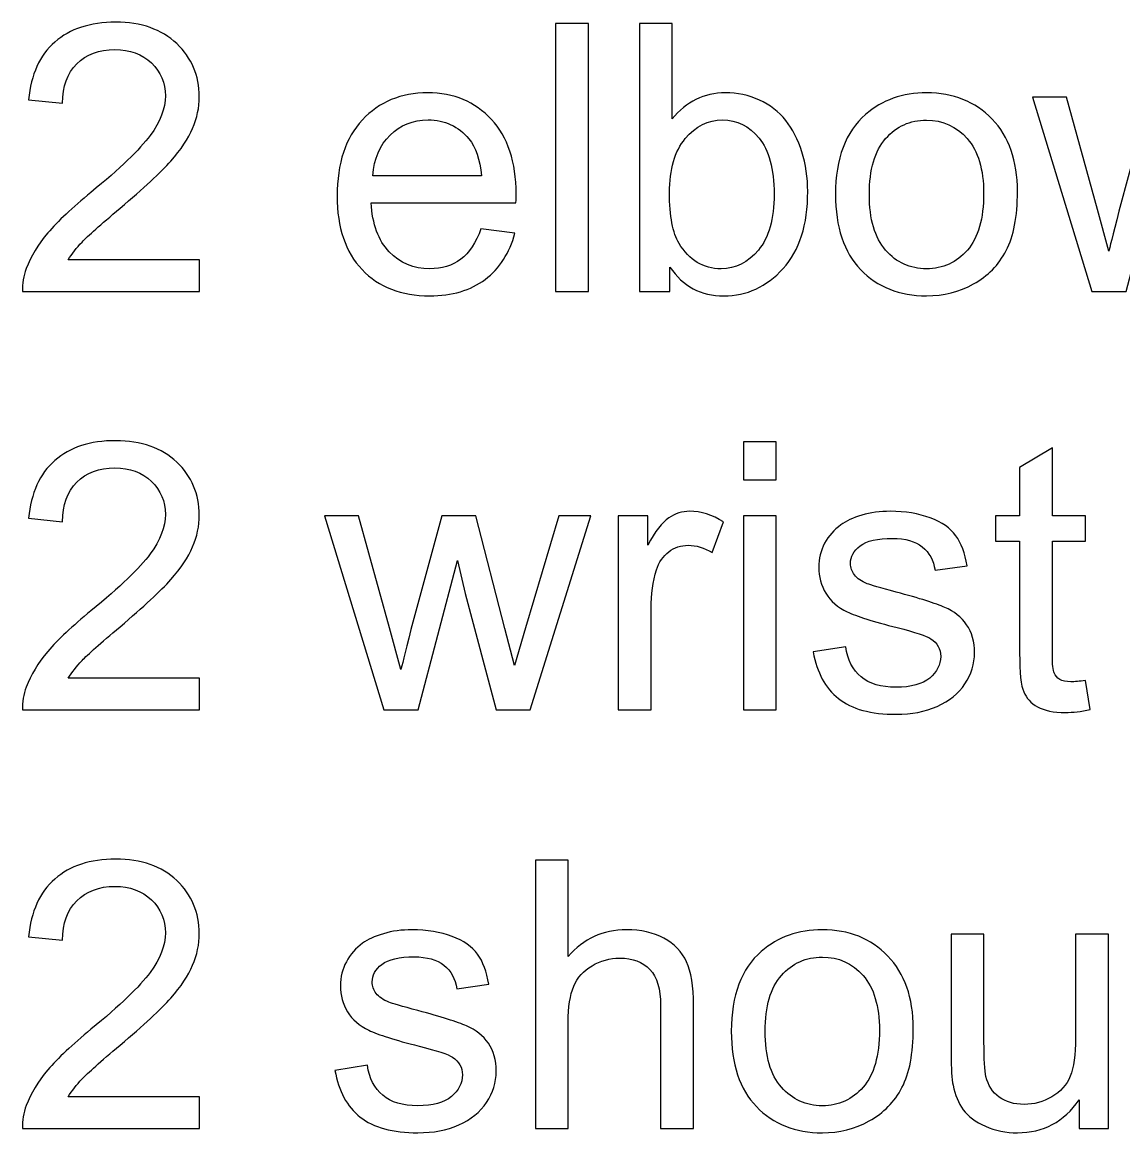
# Model space of a CAD drawing. Header units: millimetres. Extents: x -819 to 558, y -342 to 336.
# Drawn here: x -818.44 to -781.08, y 92.72 to 130.37 of the extents above; entities that cross this region are included whole.
import ezdxf

# ---------------------------------------------------------------- set-up
doc = ezdxf.new("R2010")
doc.units = ezdxf.units.MM
doc.header["$MEASUREMENT"] = 0
doc.layers.add('#Layer 1', color=7, linetype='Continuous')

msp = doc.modelspace()

# ---------------------------------------------------------------- linework, layer by layer
at = {"layer": '#Layer 1', "color": 250}
for points, knots in [([(-812.4269, 122.3152), (-812.4269, 122.3152), (-812.4269, 121.242), (-812.4269, 121.242), (-812.4269, 121.242), (-812.4269, 121.242), (-818.4362, 121.242), (-818.4362, 121.242), (-818.4362, 121.242), (-818.4446, 121.5108), (-818.4023, 121.7691), (-818.307, 122.0167), (-818.307, 122.0167), (-818.1546, 122.4273), (-817.9091, 122.8295), (-817.5726, 123.2274), (-817.5726, 123.2274), (-817.2339, 123.6233), (-816.7471, 124.0826), (-816.1121, 124.6033), (-816.1121, 124.6033), (-815.1236, 125.414), (-814.4547, 126.0553), (-814.1076, 126.5294), (-814.1076, 126.5294), (-813.7604, 127.0015), (-813.5869, 127.4502), (-813.5869, 127.8714), (-813.5869, 127.8714), (-813.5869, 128.3138), (-813.7456, 128.6863), (-814.061, 128.9911), (-814.061, 128.9911), (-814.3785, 129.2938), (-814.7913, 129.4462), (-815.2993, 129.4462), (-815.2993, 129.4462), (-815.8369, 129.4462), (-816.2666, 129.2853), (-816.5883, 128.9615), (-816.5883, 128.9615), (-816.9122, 128.6398), (-817.0751, 128.1931), (-817.0794, 127.6238), (-817.0794, 127.6238), (-817.0794, 127.6238), (-818.2266, 127.7402), (-818.2266, 127.7402), (-818.2266, 127.7402), (-818.1483, 128.5974), (-817.852, 129.2494), (-817.3397, 129.6981), (-817.3397, 129.6981), (-816.8275, 130.1468), (-816.1375, 130.3712), (-815.2739, 130.3712), (-815.2739, 130.3712), (-814.4018, 130.3712), (-813.7118, 130.1278), (-813.2038, 129.6452), (-813.2038, 129.6452), (-812.6936, 129.1605), (-812.4396, 128.5614), (-812.4396, 127.846), (-812.4396, 127.846), (-812.4396, 127.4819), (-812.5137, 127.1242), (-812.664, 126.7729), (-812.664, 126.7729), (-812.8122, 126.4215), (-813.0598, 126.0511), (-813.4048, 125.6637), (-813.4048, 125.6637), (-813.7499, 125.2743), (-814.3235, 124.7409), (-815.1257, 124.0635), (-815.1257, 124.0635), (-815.7946, 123.5005), (-816.2242, 123.1195), (-816.4147, 122.9184), (-816.4147, 122.9184), (-816.6052, 122.7194), (-816.7619, 122.5184), (-816.8868, 122.3152), (-816.8868, 122.3152), (-816.8868, 122.3152), (-812.4269, 122.3152), (-812.4269, 122.3152)], [0, 0, 0, 0, 0.0454545, 0.0454545, 0.0454545, 0.0454545, 0.0909091, 0.0909091, 0.0909091, 0.0909091, 0.1363636, 0.1363636, 0.1363636, 0.1363636, 0.1818182, 0.1818182, 0.1818182, 0.1818182, 0.2272727, 0.2272727, 0.2272727, 0.2272727, 0.2727273, 0.2727273, 0.2727273, 0.2727273, 0.3181818, 0.3181818, 0.3181818, 0.3181818, 0.3636364, 0.3636364, 0.3636364, 0.3636364, 0.4090909, 0.4090909, 0.4090909, 0.4090909, 0.4545455, 0.4545455, 0.4545455, 0.4545455, 0.5, 0.5, 0.5, 0.5, 0.5454545, 0.5454545, 0.5454545, 0.5454545, 0.5909091, 0.5909091, 0.5909091, 0.5909091, 0.6363636, 0.6363636, 0.6363636, 0.6363636, 0.6818182, 0.6818182, 0.6818182, 0.6818182, 0.7272727, 0.7272727, 0.7272727, 0.7272727, 0.7727273, 0.7727273, 0.7727273, 0.7727273, 0.8181818, 0.8181818, 0.8181818, 0.8181818, 0.8636364, 0.8636364, 0.8636364, 0.8636364, 0.9090909, 0.9090909, 0.9090909, 0.9090909, 0.9545455, 0.9545455, 0.9545455, 0.9545455, 1, 1, 1, 1]), ([(-800.3535, 121.242), (-800.3535, 121.242), (-800.3535, 130.3331), (-800.3535, 130.3331), (-800.3535, 130.3331), (-800.3535, 130.3331), (-799.238, 130.3331), (-799.238, 130.3331), (-799.238, 130.3331), (-799.238, 130.3331), (-799.238, 121.242), (-799.238, 121.242), (-799.238, 121.242), (-799.238, 121.242), (-800.3535, 121.242), (-800.3535, 121.242)], [0, 0, 0, 0, 0.25, 0.25, 0.25, 0.25, 0.5, 0.5, 0.5, 0.5, 0.75, 0.75, 0.75, 0.75, 1, 1, 1, 1]), ([(-796.4779, 121.242), (-796.4779, 121.242), (-797.5129, 121.242), (-797.5129, 121.242), (-797.5129, 121.242), (-797.5129, 121.242), (-797.5129, 130.3331), (-797.5129, 130.3331), (-797.5129, 130.3331), (-797.5129, 130.3331), (-796.3975, 130.3331), (-796.3975, 130.3331), (-796.3975, 130.3331), (-796.3975, 130.3331), (-796.3975, 127.0904), (-796.3975, 127.0904), (-796.3975, 127.0904), (-795.9254, 127.6809), (-795.3243, 127.9772), (-794.5941, 127.9772), (-794.5941, 127.9772), (-794.1877, 127.9772), (-793.8045, 127.8947), (-793.4426, 127.7317), (-793.4426, 127.7317), (-793.0806, 127.5687), (-792.7843, 127.338), (-792.5494, 127.0438), (-792.5494, 127.0438), (-792.3165, 126.7475), (-792.1324, 126.3919), (-792.0011, 125.9728), (-792.0011, 125.9728), (-791.8678, 125.5558), (-791.8022, 125.1092), (-791.8022, 124.635), (-791.8022, 124.635), (-791.8022, 123.5047), (-792.0816, 122.6327), (-792.6404, 122.0167), (-792.6404, 122.0167), (-793.1971, 121.4008), (-793.868, 121.0938), (-794.6491, 121.0938), (-794.6491, 121.0938), (-795.4259, 121.0938), (-796.0355, 121.4177), (-796.4779, 122.0675), (-796.4779, 122.0675), (-796.4779, 122.0675), (-796.4779, 121.242), (-796.4779, 121.242)], [0, 0, 0, 0, 0.0769231, 0.0769231, 0.0769231, 0.0769231, 0.1538462, 0.1538462, 0.1538462, 0.1538462, 0.2307692, 0.2307692, 0.2307692, 0.2307692, 0.3076923, 0.3076923, 0.3076923, 0.3076923, 0.3846154, 0.3846154, 0.3846154, 0.3846154, 0.4615385, 0.4615385, 0.4615385, 0.4615385, 0.5384615, 0.5384615, 0.5384615, 0.5384615, 0.6153846, 0.6153846, 0.6153846, 0.6153846, 0.6923077, 0.6923077, 0.6923077, 0.6923077, 0.7692308, 0.7692308, 0.7692308, 0.7692308, 0.8461538, 0.8461538, 0.8461538, 0.8461538, 0.9230769, 0.9230769, 0.9230769, 0.9230769, 1, 1, 1, 1]), ([(-802.885, 123.3629), (-802.885, 123.3629), (-801.7314, 123.2211), (-801.7314, 123.2211), (-801.7314, 123.2211), (-801.9135, 122.5459), (-802.25, 122.0231), (-802.7411, 121.6505), (-802.7411, 121.6505), (-803.2343, 121.2801), (-803.8629, 121.0938), (-804.627, 121.0938), (-804.627, 121.0938), (-805.5901, 121.0938), (-806.3542, 121.3902), (-806.9173, 121.9828), (-806.9173, 121.9828), (-807.4824, 122.5755), (-807.7639, 123.4074), (-807.7639, 124.4784), (-807.7639, 124.4784), (-807.7639, 125.5875), (-807.4782, 126.4469), (-806.9088, 127.0586), (-806.9088, 127.0586), (-806.3373, 127.6703), (-805.5986, 127.9772), (-804.6884, 127.9772), (-804.6884, 127.9772), (-803.8079, 127.9772), (-803.0882, 127.6767), (-802.5315, 127.0777), (-802.5315, 127.0777), (-801.9727, 126.4786), (-801.6933, 125.6341), (-801.6933, 124.5482), (-801.6933, 124.5482), (-801.6933, 124.4805), (-801.6954, 124.381), (-801.6997, 124.2498), (-801.6997, 124.2498), (-801.6997, 124.2498), (-806.6103, 124.2498), (-806.6103, 124.2498), (-806.6103, 124.2498), (-806.5701, 123.5259), (-806.3648, 122.9713), (-805.9965, 122.5882), (-805.9965, 122.5882), (-805.6282, 122.203), (-805.171, 122.0104), (-804.6207, 122.0104), (-804.6207, 122.0104), (-804.2122, 122.0104), (-803.8629, 122.1183), (-803.5729, 122.3342), (-803.5729, 122.3342), (-803.2829, 122.548), (-803.0543, 122.8909), (-802.885, 123.3629)], [0, 0, 0, 0, 0.0666667, 0.0666667, 0.0666667, 0.0666667, 0.1333333, 0.1333333, 0.1333333, 0.1333333, 0.2, 0.2, 0.2, 0.2, 0.2666667, 0.2666667, 0.2666667, 0.2666667, 0.3333333, 0.3333333, 0.3333333, 0.3333333, 0.4, 0.4, 0.4, 0.4, 0.4666667, 0.4666667, 0.4666667, 0.4666667, 0.5333333, 0.5333333, 0.5333333, 0.5333333, 0.6, 0.6, 0.6, 0.6, 0.6666667, 0.6666667, 0.6666667, 0.6666667, 0.7333333, 0.7333333, 0.7333333, 0.7333333, 0.8, 0.8, 0.8, 0.8, 0.8666667, 0.8666667, 0.8666667, 0.8666667, 0.9333333, 0.9333333, 0.9333333, 0.9333333, 1, 1, 1, 1]), ([(-790.8603, 124.5355), (-790.8603, 125.7547), (-790.5216, 126.6586), (-789.8422, 127.2449), (-789.8422, 127.2449), (-789.277, 127.7317), (-788.587, 127.9772), (-787.7721, 127.9772), (-787.7721, 127.9772), (-786.8661, 127.9772), (-786.1253, 127.6809), (-785.5517, 127.0861), (-785.5517, 127.0861), (-784.9759, 126.4935), (-784.6902, 125.6743), (-784.6902, 124.6287), (-784.6902, 124.6287), (-784.6902, 123.7799), (-784.8172, 123.1131), (-785.0712, 122.6284), (-785.0712, 122.6284), (-785.3252, 122.1416), (-785.6956, 121.7648), (-786.1803, 121.496), (-786.1803, 121.496), (-786.6672, 121.2272), (-787.1963, 121.0938), (-787.7721, 121.0938), (-787.7721, 121.0938), (-788.6928, 121.0938), (-789.4379, 121.3881), (-790.0073, 121.9807), (-790.0073, 121.9807), (-790.5766, 122.5713), (-790.8603, 123.4222), (-790.8603, 124.5355)], [0, 0, 0, 0, 0.1111111, 0.1111111, 0.1111111, 0.1111111, 0.2222222, 0.2222222, 0.2222222, 0.2222222, 0.3333333, 0.3333333, 0.3333333, 0.3333333, 0.4444444, 0.4444444, 0.4444444, 0.4444444, 0.5555556, 0.5555556, 0.5555556, 0.5555556, 0.6666667, 0.6666667, 0.6666667, 0.6666667, 0.7777778, 0.7777778, 0.7777778, 0.7777778, 0.8888889, 0.8888889, 0.8888889, 0.8888889, 1, 1, 1, 1]), ([(-782.165, 121.242), (-782.165, 121.242), (-784.1801, 127.827), (-784.1801, 127.827), (-784.1801, 127.827), (-784.1801, 127.827), (-783.0265, 127.827), (-783.0265, 127.827), (-783.0265, 127.827), (-783.0265, 127.827), (-781.9788, 124.0254), (-781.9788, 124.0254), (-781.9788, 124.0254), (-781.9788, 124.0254), (-781.5893, 122.6115), (-781.5893, 122.6115), (-781.5893, 122.6115), (-781.5724, 122.6835), (-781.4581, 123.1364), (-781.2485, 123.9704), (-781.2485, 123.9704), (-781.2485, 123.9704), (-780.2008, 127.827), (-780.2008, 127.827), (-780.2008, 127.827), (-780.2008, 127.827), (-779.0535, 127.827), (-779.0535, 127.827), (-779.0535, 127.827), (-779.0535, 127.827), (-778.0672, 124.0085), (-778.0672, 124.0085), (-778.0672, 124.0085), (-778.0672, 124.0085), (-777.737, 122.7491), (-777.737, 122.7491), (-777.737, 122.7491), (-777.737, 122.7491), (-777.3602, 124.0212), (-777.3602, 124.0212), (-777.3602, 124.0212), (-777.3602, 124.0212), (-776.232, 127.827), (-776.232, 127.827), (-776.232, 127.827), (-776.232, 127.827), (-775.1462, 127.827), (-775.1462, 127.827), (-775.1462, 127.827), (-775.1462, 127.827), (-777.2057, 121.242), (-777.2057, 121.242), (-777.2057, 121.242), (-777.2057, 121.242), (-778.3635, 121.242), (-778.3635, 121.242), (-778.3635, 121.242), (-778.3635, 121.242), (-779.4112, 125.1854), (-779.4112, 125.1854), (-779.4112, 125.1854), (-779.4112, 125.1854), (-779.6674, 126.3093), (-779.6674, 126.3093), (-779.6674, 126.3093), (-779.6674, 126.3093), (-780.9987, 121.242), (-780.9987, 121.242), (-780.9987, 121.242), (-780.9987, 121.242), (-782.165, 121.242), (-782.165, 121.242)], [0, 0, 0, 0, 0.0555556, 0.0555556, 0.0555556, 0.0555556, 0.1111111, 0.1111111, 0.1111111, 0.1111111, 0.1666667, 0.1666667, 0.1666667, 0.1666667, 0.2222222, 0.2222222, 0.2222222, 0.2222222, 0.2777778, 0.2777778, 0.2777778, 0.2777778, 0.3333333, 0.3333333, 0.3333333, 0.3333333, 0.3888889, 0.3888889, 0.3888889, 0.3888889, 0.4444444, 0.4444444, 0.4444444, 0.4444444, 0.5, 0.5, 0.5, 0.5, 0.5555556, 0.5555556, 0.5555556, 0.5555556, 0.6111111, 0.6111111, 0.6111111, 0.6111111, 0.6666667, 0.6666667, 0.6666667, 0.6666667, 0.7222222, 0.7222222, 0.7222222, 0.7222222, 0.7777778, 0.7777778, 0.7777778, 0.7777778, 0.8333333, 0.8333333, 0.8333333, 0.8333333, 0.8888889, 0.8888889, 0.8888889, 0.8888889, 0.9444444, 0.9444444, 0.9444444, 0.9444444, 1, 1, 1, 1]), ([(-806.549, 125.1684), (-806.549, 125.1684), (-802.8723, 125.1684), (-802.8723, 125.1684), (-802.8723, 125.1684), (-802.921, 125.7209), (-803.0628, 126.1379), (-803.2935, 126.413), (-803.2935, 126.413), (-803.6491, 126.8427), (-804.1106, 127.0586), (-804.6757, 127.0586), (-804.6757, 127.0586), (-805.1879, 127.0586), (-805.6197, 126.8872), (-805.969, 126.5443), (-805.969, 126.5443), (-806.3182, 126.2014), (-806.5109, 125.742), (-806.549, 125.1684)], [0, 0, 0, 0, 0.2, 0.2, 0.2, 0.2, 0.4, 0.4, 0.4, 0.4, 0.6, 0.6, 0.6, 0.6, 0.8, 0.8, 0.8, 0.8, 1, 1, 1, 1]), ([(-796.4906, 124.5842), (-796.4906, 123.7947), (-796.3826, 123.2253), (-796.1689, 122.874), (-796.1689, 122.874), (-795.8175, 122.2982), (-795.3412, 122.0104), (-794.7422, 122.0104), (-794.7422, 122.0104), (-794.2533, 122.0104), (-793.8321, 122.222), (-793.4765, 122.6475), (-793.4765, 122.6475), (-793.1209, 123.0708), (-792.9431, 123.7016), (-792.9431, 124.5419), (-792.9431, 124.5419), (-792.9431, 125.4013), (-793.1145, 126.0363), (-793.4553, 126.4448), (-793.4553, 126.4448), (-793.7961, 126.8533), (-794.2088, 127.0586), (-794.6914, 127.0586), (-794.6914, 127.0586), (-795.1804, 127.0586), (-795.6016, 126.8469), (-795.9572, 126.4236), (-795.9572, 126.4236), (-796.3128, 126.0003), (-796.4906, 125.3864), (-796.4906, 124.5842)], [0, 0, 0, 0, 0.125, 0.125, 0.125, 0.125, 0.25, 0.25, 0.25, 0.25, 0.375, 0.375, 0.375, 0.375, 0.5, 0.5, 0.5, 0.5, 0.625, 0.625, 0.625, 0.625, 0.75, 0.75, 0.75, 0.75, 0.875, 0.875, 0.875, 0.875, 1, 1, 1, 1]), ([(-789.713, 124.5355), (-789.713, 123.691), (-789.5289, 123.0602), (-789.1606, 122.6411), (-789.1606, 122.6411), (-788.7923, 122.2199), (-788.3287, 122.0104), (-787.7721, 122.0104), (-787.7721, 122.0104), (-787.2175, 122.0104), (-786.7561, 122.222), (-786.3878, 122.6432), (-786.3878, 122.6432), (-786.0216, 123.0645), (-785.8374, 123.7079), (-785.8374, 124.5715), (-785.8374, 124.5715), (-785.8374, 125.3864), (-786.0216, 126.0045), (-786.392, 126.4236), (-786.392, 126.4236), (-786.7624, 126.8427), (-787.2217, 127.0523), (-787.7721, 127.0523), (-787.7721, 127.0523), (-788.3287, 127.0523), (-788.7923, 126.8427), (-789.1606, 126.4257), (-789.1606, 126.4257), (-789.5289, 126.0087), (-789.713, 125.378), (-789.713, 124.5355)], [0, 0, 0, 0, 0.125, 0.125, 0.125, 0.125, 0.25, 0.25, 0.25, 0.25, 0.375, 0.375, 0.375, 0.375, 0.5, 0.5, 0.5, 0.5, 0.625, 0.625, 0.625, 0.625, 0.75, 0.75, 0.75, 0.75, 0.875, 0.875, 0.875, 0.875, 1, 1, 1, 1]), ([(-812.4269, 108.1272), (-812.4269, 108.1272), (-812.4269, 107.054), (-812.4269, 107.054), (-812.4269, 107.054), (-812.4269, 107.054), (-818.4362, 107.054), (-818.4362, 107.054), (-818.4362, 107.054), (-818.4446, 107.3228), (-818.4023, 107.5811), (-818.307, 107.8287), (-818.307, 107.8287), (-818.1546, 108.2393), (-817.9091, 108.6415), (-817.5726, 109.0394), (-817.5726, 109.0394), (-817.2339, 109.4353), (-816.7471, 109.8946), (-816.1121, 110.4153), (-816.1121, 110.4153), (-815.1236, 111.226), (-814.4547, 111.8673), (-814.1076, 112.3414), (-814.1076, 112.3414), (-813.7604, 112.8135), (-813.5869, 113.2622), (-813.5869, 113.6834), (-813.5869, 113.6834), (-813.5869, 114.1258), (-813.7456, 114.4983), (-814.061, 114.8031), (-814.061, 114.8031), (-814.3785, 115.1058), (-814.7913, 115.2582), (-815.2993, 115.2582), (-815.2993, 115.2582), (-815.8369, 115.2582), (-816.2666, 115.0973), (-816.5883, 114.7735), (-816.5883, 114.7735), (-816.9122, 114.4518), (-817.0751, 114.0051), (-817.0794, 113.4358), (-817.0794, 113.4358), (-817.0794, 113.4358), (-818.2266, 113.5522), (-818.2266, 113.5522), (-818.2266, 113.5522), (-818.1483, 114.4094), (-817.852, 115.0614), (-817.3397, 115.5101), (-817.3397, 115.5101), (-816.8275, 115.9588), (-816.1375, 116.1832), (-815.2739, 116.1832), (-815.2739, 116.1832), (-814.4018, 116.1832), (-813.7118, 115.9398), (-813.2038, 115.4572), (-813.2038, 115.4572), (-812.6936, 114.9725), (-812.4396, 114.3734), (-812.4396, 113.658), (-812.4396, 113.658), (-812.4396, 113.2939), (-812.5137, 112.9362), (-812.664, 112.5849), (-812.664, 112.5849), (-812.8122, 112.2335), (-813.0598, 111.8631), (-813.4048, 111.4757), (-813.4048, 111.4757), (-813.7499, 111.0863), (-814.3235, 110.5529), (-815.1257, 109.8755), (-815.1257, 109.8755), (-815.7946, 109.3125), (-816.2242, 108.9315), (-816.4147, 108.7304), (-816.4147, 108.7304), (-816.6052, 108.5314), (-816.7619, 108.3304), (-816.8868, 108.1272), (-816.8868, 108.1272), (-816.8868, 108.1272), (-812.4269, 108.1272), (-812.4269, 108.1272)], [0, 0, 0, 0, 0.0454545, 0.0454545, 0.0454545, 0.0454545, 0.0909091, 0.0909091, 0.0909091, 0.0909091, 0.1363636, 0.1363636, 0.1363636, 0.1363636, 0.1818182, 0.1818182, 0.1818182, 0.1818182, 0.2272727, 0.2272727, 0.2272727, 0.2272727, 0.2727273, 0.2727273, 0.2727273, 0.2727273, 0.3181818, 0.3181818, 0.3181818, 0.3181818, 0.3636364, 0.3636364, 0.3636364, 0.3636364, 0.4090909, 0.4090909, 0.4090909, 0.4090909, 0.4545455, 0.4545455, 0.4545455, 0.4545455, 0.5, 0.5, 0.5, 0.5, 0.5454545, 0.5454545, 0.5454545, 0.5454545, 0.5909091, 0.5909091, 0.5909091, 0.5909091, 0.6363636, 0.6363636, 0.6363636, 0.6363636, 0.6818182, 0.6818182, 0.6818182, 0.6818182, 0.7272727, 0.7272727, 0.7272727, 0.7272727, 0.7727273, 0.7727273, 0.7727273, 0.7727273, 0.8181818, 0.8181818, 0.8181818, 0.8181818, 0.8636364, 0.8636364, 0.8636364, 0.8636364, 0.9090909, 0.9090909, 0.9090909, 0.9090909, 0.9545455, 0.9545455, 0.9545455, 0.9545455, 1, 1, 1, 1]), ([(-793.9866, 114.8603), (-793.9866, 114.8603), (-793.9866, 116.1451), (-793.9866, 116.1451), (-793.9866, 116.1451), (-793.9866, 116.1451), (-792.869, 116.1451), (-792.869, 116.1451), (-792.869, 116.1451), (-792.869, 116.1451), (-792.869, 114.8603), (-792.869, 114.8603), (-792.869, 114.8603), (-792.869, 114.8603), (-793.9866, 114.8603), (-793.9866, 114.8603)], [0, 0, 0, 0, 0.25, 0.25, 0.25, 0.25, 0.5, 0.5, 0.5, 0.5, 0.75, 0.75, 0.75, 0.75, 1, 1, 1, 1]), ([(-782.383, 108.0531), (-782.383, 108.0531), (-782.2221, 107.0667), (-782.2221, 107.0667), (-782.2221, 107.0667), (-782.5354, 107.0011), (-782.8169, 106.9672), (-783.0646, 106.9672), (-783.0646, 106.9672), (-783.471, 106.9672), (-783.7842, 107.0307), (-784.0086, 107.1598), (-784.0086, 107.1598), (-784.2309, 107.2868), (-784.3875, 107.4562), (-784.4785, 107.6657), (-784.4785, 107.6657), (-784.5695, 107.8732), (-784.6161, 108.3134), (-784.6161, 108.9823), (-784.6161, 108.9823), (-784.6161, 108.9823), (-784.6161, 112.7711), (-784.6161, 112.7711), (-784.6161, 112.7711), (-784.6161, 112.7711), (-785.4352, 112.7711), (-785.4352, 112.7711), (-785.4352, 112.7711), (-785.4352, 112.7711), (-785.4352, 113.639), (-785.4352, 113.639), (-785.4352, 113.639), (-785.4352, 113.639), (-784.6161, 113.639), (-784.6161, 113.639), (-784.6161, 113.639), (-784.6161, 113.639), (-784.6161, 115.2709), (-784.6161, 115.2709), (-784.6161, 115.2709), (-784.6161, 115.2709), (-783.5048, 115.9398), (-783.5048, 115.9398), (-783.5048, 115.9398), (-783.5048, 115.9398), (-783.5048, 113.639), (-783.5048, 113.639), (-783.5048, 113.639), (-783.5048, 113.639), (-782.383, 113.639), (-782.383, 113.639), (-782.383, 113.639), (-782.383, 113.639), (-782.383, 112.7711), (-782.383, 112.7711), (-782.383, 112.7711), (-782.383, 112.7711), (-783.5048, 112.7711), (-783.5048, 112.7711), (-783.5048, 112.7711), (-783.5048, 112.7711), (-783.5048, 108.9209), (-783.5048, 108.9209), (-783.5048, 108.9209), (-783.5048, 108.6013), (-783.4858, 108.3981), (-783.4477, 108.3071), (-783.4477, 108.3071), (-783.4075, 108.2161), (-783.344, 108.1441), (-783.2551, 108.0891), (-783.2551, 108.0891), (-783.1662, 108.0361), (-783.0392, 108.0086), (-782.8741, 108.0086), (-782.8741, 108.0086), (-782.7492, 108.0086), (-782.5862, 108.0234), (-782.383, 108.0531)], [0, 0, 0, 0, 0.05, 0.05, 0.05, 0.05, 0.1, 0.1, 0.1, 0.1, 0.15, 0.15, 0.15, 0.15, 0.2, 0.2, 0.2, 0.2, 0.25, 0.25, 0.25, 0.25, 0.3, 0.3, 0.3, 0.3, 0.35, 0.35, 0.35, 0.35, 0.4, 0.4, 0.4, 0.4, 0.45, 0.45, 0.45, 0.45, 0.5, 0.5, 0.5, 0.5, 0.55, 0.55, 0.55, 0.55, 0.6, 0.6, 0.6, 0.6, 0.65, 0.65, 0.65, 0.65, 0.7, 0.7, 0.7, 0.7, 0.75, 0.75, 0.75, 0.75, 0.8, 0.8, 0.8, 0.8, 0.85, 0.85, 0.85, 0.85, 0.9, 0.9, 0.9, 0.9, 0.95, 0.95, 0.95, 0.95, 1, 1, 1, 1]), ([(-798.2326, 107.054), (-798.2326, 107.054), (-798.2326, 113.639), (-798.2326, 113.639), (-798.2326, 113.639), (-798.2326, 113.639), (-797.2293, 113.639), (-797.2293, 113.639), (-797.2293, 113.639), (-797.2293, 113.639), (-797.2293, 112.642), (-797.2293, 112.642), (-797.2293, 112.642), (-796.9732, 113.1077), (-796.7361, 113.4167), (-796.5181, 113.5649), (-796.5181, 113.5649), (-796.3022, 113.713), (-796.063, 113.7892), (-795.8027, 113.7892), (-795.8027, 113.7892), (-795.4259, 113.7892), (-795.0449, 113.6686), (-794.6554, 113.4294), (-794.6554, 113.4294), (-794.6554, 113.4294), (-795.0407, 112.3922), (-795.0407, 112.3922), (-795.0407, 112.3922), (-795.3116, 112.5552), (-795.5846, 112.6357), (-795.8577, 112.6357), (-795.8577, 112.6357), (-796.1032, 112.6357), (-796.3212, 112.5616), (-796.516, 112.4155), (-796.516, 112.4155), (-796.7107, 112.2674), (-796.8483, 112.0642), (-796.9308, 111.8038), (-796.9308, 111.8038), (-797.0557, 111.408), (-797.1171, 110.9741), (-797.1171, 110.5021), (-797.1171, 110.5021), (-797.1171, 110.5021), (-797.1171, 107.054), (-797.1171, 107.054), (-797.1171, 107.054), (-797.1171, 107.054), (-798.2326, 107.054), (-798.2326, 107.054)], [0, 0, 0, 0, 0.0769231, 0.0769231, 0.0769231, 0.0769231, 0.1538462, 0.1538462, 0.1538462, 0.1538462, 0.2307692, 0.2307692, 0.2307692, 0.2307692, 0.3076923, 0.3076923, 0.3076923, 0.3076923, 0.3846154, 0.3846154, 0.3846154, 0.3846154, 0.4615385, 0.4615385, 0.4615385, 0.4615385, 0.5384615, 0.5384615, 0.5384615, 0.5384615, 0.6153846, 0.6153846, 0.6153846, 0.6153846, 0.6923077, 0.6923077, 0.6923077, 0.6923077, 0.7692308, 0.7692308, 0.7692308, 0.7692308, 0.8461538, 0.8461538, 0.8461538, 0.8461538, 0.9230769, 0.9230769, 0.9230769, 0.9230769, 1, 1, 1, 1]), ([(-791.6159, 109.0204), (-791.6159, 109.0204), (-790.5131, 109.194), (-790.5131, 109.194), (-790.5131, 109.194), (-790.4517, 108.7516), (-790.2782, 108.4129), (-789.9945, 108.1758), (-789.9945, 108.1758), (-789.713, 107.9409), (-789.3172, 107.8224), (-788.8071, 107.8224), (-788.8071, 107.8224), (-788.2949, 107.8224), (-787.9139, 107.9282), (-787.6662, 108.1356), (-787.6662, 108.1356), (-787.4186, 108.3452), (-787.2937, 108.5907), (-787.2937, 108.8701), (-787.2937, 108.8701), (-787.2937, 109.1241), (-787.4037, 109.321), (-787.6239, 109.467), (-787.6239, 109.467), (-787.7763, 109.5665), (-788.1573, 109.6914), (-788.7648, 109.8438), (-788.7648, 109.8438), (-789.5818, 110.0512), (-790.1512, 110.229), (-790.4666, 110.3814), (-790.4666, 110.3814), (-790.7819, 110.5317), (-791.0232, 110.7412), (-791.1862, 111.0079), (-791.1862, 111.0079), (-791.3492, 111.2746), (-791.4318, 111.5689), (-791.4318, 111.8906), (-791.4318, 111.8906), (-791.4318, 112.1848), (-791.364, 112.4557), (-791.2286, 112.7055), (-791.2286, 112.7055), (-791.0952, 112.9574), (-790.9111, 113.1648), (-790.6803, 113.3299), (-790.6803, 113.3299), (-790.5068, 113.4569), (-790.2697, 113.567), (-789.9713, 113.6559), (-789.9713, 113.6559), (-789.6707, 113.7448), (-789.349, 113.7892), (-789.0061, 113.7892), (-789.0061, 113.7892), (-788.4896, 113.7892), (-788.0366, 113.713), (-787.645, 113.5649), (-787.645, 113.5649), (-787.2535, 113.4167), (-786.9656, 113.2156), (-786.7793, 112.9616), (-786.7793, 112.9616), (-786.5931, 112.7055), (-786.4661, 112.3668), (-786.3962, 111.9414), (-786.3962, 111.9414), (-786.3962, 111.9414), (-787.4863, 111.7911), (-787.4863, 111.7911), (-787.4863, 111.7911), (-787.5371, 112.1298), (-787.681, 112.3944), (-787.9181, 112.5849), (-787.9181, 112.5849), (-788.1552, 112.7754), (-788.4917, 112.8706), (-788.9256, 112.8706), (-788.9256, 112.8706), (-789.4379, 112.8706), (-789.804, 112.7859), (-790.0221, 112.6166), (-790.0221, 112.6166), (-790.2422, 112.4473), (-790.3523, 112.2483), (-790.3523, 112.0218), (-790.3523, 112.0218), (-790.3523, 111.8758), (-790.3057, 111.7467), (-790.2147, 111.6302), (-790.2147, 111.6302), (-790.1237, 111.5096), (-789.9818, 111.4122), (-789.7871, 111.3318), (-789.7871, 111.3318), (-789.6749, 111.2916), (-789.3468, 111.1963), (-788.8007, 111.0482), (-788.8007, 111.0482), (-788.0112, 110.8365), (-787.4609, 110.665), (-787.1497, 110.5296), (-787.1497, 110.5296), (-786.8365, 110.3962), (-786.5909, 110.1994), (-786.4131, 109.9433), (-786.4131, 109.9433), (-786.2353, 109.6871), (-786.1464, 109.3696), (-786.1464, 108.9886), (-786.1464, 108.9886), (-786.1464, 108.6161), (-786.2565, 108.2669), (-786.4724, 107.9367), (-786.4724, 107.9367), (-786.6904, 107.6086), (-787.0037, 107.3546), (-787.4122, 107.1747), (-787.4122, 107.1747), (-787.8207, 106.9947), (-788.2843, 106.9058), (-788.8007, 106.9058), (-788.8007, 106.9058), (-789.658, 106.9058), (-790.3099, 107.0836), (-790.7587, 107.4392), (-790.7587, 107.4392), (-791.2074, 107.7948), (-791.4931, 108.3219), (-791.6159, 109.0204)], [0, 0, 0, 0, 0.030303, 0.030303, 0.030303, 0.030303, 0.0606061, 0.0606061, 0.0606061, 0.0606061, 0.0909091, 0.0909091, 0.0909091, 0.0909091, 0.1212121, 0.1212121, 0.1212121, 0.1212121, 0.1515152, 0.1515152, 0.1515152, 0.1515152, 0.1818182, 0.1818182, 0.1818182, 0.1818182, 0.2121212, 0.2121212, 0.2121212, 0.2121212, 0.2424242, 0.2424242, 0.2424242, 0.2424242, 0.2727273, 0.2727273, 0.2727273, 0.2727273, 0.3030303, 0.3030303, 0.3030303, 0.3030303, 0.3333333, 0.3333333, 0.3333333, 0.3333333, 0.3636364, 0.3636364, 0.3636364, 0.3636364, 0.3939394, 0.3939394, 0.3939394, 0.3939394, 0.4242424, 0.4242424, 0.4242424, 0.4242424, 0.4545455, 0.4545455, 0.4545455, 0.4545455, 0.4848485, 0.4848485, 0.4848485, 0.4848485, 0.5151515, 0.5151515, 0.5151515, 0.5151515, 0.5454545, 0.5454545, 0.5454545, 0.5454545, 0.5757576, 0.5757576, 0.5757576, 0.5757576, 0.6060606, 0.6060606, 0.6060606, 0.6060606, 0.6363636, 0.6363636, 0.6363636, 0.6363636, 0.6666667, 0.6666667, 0.6666667, 0.6666667, 0.6969697, 0.6969697, 0.6969697, 0.6969697, 0.7272727, 0.7272727, 0.7272727, 0.7272727, 0.7575758, 0.7575758, 0.7575758, 0.7575758, 0.7878788, 0.7878788, 0.7878788, 0.7878788, 0.8181818, 0.8181818, 0.8181818, 0.8181818, 0.8484848, 0.8484848, 0.8484848, 0.8484848, 0.8787879, 0.8787879, 0.8787879, 0.8787879, 0.9090909, 0.9090909, 0.9090909, 0.9090909, 0.9393939, 0.9393939, 0.9393939, 0.9393939, 0.969697, 0.969697, 0.969697, 0.969697, 1, 1, 1, 1]), ([(-806.1764, 107.054), (-806.1764, 107.054), (-808.1915, 113.639), (-808.1915, 113.639), (-808.1915, 113.639), (-808.1915, 113.639), (-807.0379, 113.639), (-807.0379, 113.639), (-807.0379, 113.639), (-807.0379, 113.639), (-805.9902, 109.8374), (-805.9902, 109.8374), (-805.9902, 109.8374), (-805.9902, 109.8374), (-805.6007, 108.4235), (-805.6007, 108.4235), (-805.6007, 108.4235), (-805.5838, 108.4955), (-805.4695, 108.9484), (-805.2599, 109.7824), (-805.2599, 109.7824), (-805.2599, 109.7824), (-804.2122, 113.639), (-804.2122, 113.639), (-804.2122, 113.639), (-804.2122, 113.639), (-803.0649, 113.639), (-803.0649, 113.639), (-803.0649, 113.639), (-803.0649, 113.639), (-802.0786, 109.8205), (-802.0786, 109.8205), (-802.0786, 109.8205), (-802.0786, 109.8205), (-801.7484, 108.5611), (-801.7484, 108.5611), (-801.7484, 108.5611), (-801.7484, 108.5611), (-801.3716, 109.8332), (-801.3716, 109.8332), (-801.3716, 109.8332), (-801.3716, 109.8332), (-800.2434, 113.639), (-800.2434, 113.639), (-800.2434, 113.639), (-800.2434, 113.639), (-799.1576, 113.639), (-799.1576, 113.639), (-799.1576, 113.639), (-799.1576, 113.639), (-801.2171, 107.054), (-801.2171, 107.054), (-801.2171, 107.054), (-801.2171, 107.054), (-802.3749, 107.054), (-802.3749, 107.054), (-802.3749, 107.054), (-802.3749, 107.054), (-803.4226, 110.9974), (-803.4226, 110.9974), (-803.4226, 110.9974), (-803.4226, 110.9974), (-803.6788, 112.1213), (-803.6788, 112.1213), (-803.6788, 112.1213), (-803.6788, 112.1213), (-805.0101, 107.054), (-805.0101, 107.054), (-805.0101, 107.054), (-805.0101, 107.054), (-806.1764, 107.054), (-806.1764, 107.054)], [0, 0, 0, 0, 0.0555556, 0.0555556, 0.0555556, 0.0555556, 0.1111111, 0.1111111, 0.1111111, 0.1111111, 0.1666667, 0.1666667, 0.1666667, 0.1666667, 0.2222222, 0.2222222, 0.2222222, 0.2222222, 0.2777778, 0.2777778, 0.2777778, 0.2777778, 0.3333333, 0.3333333, 0.3333333, 0.3333333, 0.3888889, 0.3888889, 0.3888889, 0.3888889, 0.4444444, 0.4444444, 0.4444444, 0.4444444, 0.5, 0.5, 0.5, 0.5, 0.5555556, 0.5555556, 0.5555556, 0.5555556, 0.6111111, 0.6111111, 0.6111111, 0.6111111, 0.6666667, 0.6666667, 0.6666667, 0.6666667, 0.7222222, 0.7222222, 0.7222222, 0.7222222, 0.7777778, 0.7777778, 0.7777778, 0.7777778, 0.8333333, 0.8333333, 0.8333333, 0.8333333, 0.8888889, 0.8888889, 0.8888889, 0.8888889, 0.9444444, 0.9444444, 0.9444444, 0.9444444, 1, 1, 1, 1]), ([(-793.9866, 107.054), (-793.9866, 107.054), (-793.9866, 113.639), (-793.9866, 113.639), (-793.9866, 113.639), (-793.9866, 113.639), (-792.869, 113.639), (-792.869, 113.639), (-792.869, 113.639), (-792.869, 113.639), (-792.869, 107.054), (-792.869, 107.054), (-792.869, 107.054), (-792.869, 107.054), (-793.9866, 107.054), (-793.9866, 107.054)], [0, 0, 0, 0, 0.25, 0.25, 0.25, 0.25, 0.5, 0.5, 0.5, 0.5, 0.75, 0.75, 0.75, 0.75, 1, 1, 1, 1]), ([(-812.4269, 93.9392), (-812.4269, 93.9392), (-812.4269, 92.866), (-812.4269, 92.866), (-812.4269, 92.866), (-812.4269, 92.866), (-818.4362, 92.866), (-818.4362, 92.866), (-818.4362, 92.866), (-818.4446, 93.1348), (-818.4023, 93.3931), (-818.307, 93.6407), (-818.307, 93.6407), (-818.1546, 94.0513), (-817.9091, 94.4535), (-817.5726, 94.8514), (-817.5726, 94.8514), (-817.2339, 95.2473), (-816.7471, 95.7066), (-816.1121, 96.2273), (-816.1121, 96.2273), (-815.1236, 97.038), (-814.4547, 97.6793), (-814.1076, 98.1534), (-814.1076, 98.1534), (-813.7604, 98.6255), (-813.5869, 99.0742), (-813.5869, 99.4954), (-813.5869, 99.4954), (-813.5869, 99.9378), (-813.7456, 100.3103), (-814.061, 100.6151), (-814.061, 100.6151), (-814.3785, 100.9178), (-814.7913, 101.0702), (-815.2993, 101.0702), (-815.2993, 101.0702), (-815.8369, 101.0702), (-816.2666, 100.9093), (-816.5883, 100.5855), (-816.5883, 100.5855), (-816.9122, 100.2638), (-817.0751, 99.8171), (-817.0794, 99.2478), (-817.0794, 99.2478), (-817.0794, 99.2478), (-818.2266, 99.3642), (-818.2266, 99.3642), (-818.2266, 99.3642), (-818.1483, 100.2214), (-817.852, 100.8734), (-817.3397, 101.3221), (-817.3397, 101.3221), (-816.8275, 101.7708), (-816.1375, 101.9952), (-815.2739, 101.9952), (-815.2739, 101.9952), (-814.4018, 101.9952), (-813.7118, 101.7518), (-813.2038, 101.2692), (-813.2038, 101.2692), (-812.6936, 100.7845), (-812.4396, 100.1854), (-812.4396, 99.47), (-812.4396, 99.47), (-812.4396, 99.1059), (-812.5137, 98.7482), (-812.664, 98.3969), (-812.664, 98.3969), (-812.8122, 98.0455), (-813.0598, 97.6751), (-813.4048, 97.2877), (-813.4048, 97.2877), (-813.7499, 96.8983), (-814.3235, 96.3649), (-815.1257, 95.6875), (-815.1257, 95.6875), (-815.7946, 95.1245), (-816.2242, 94.7435), (-816.4147, 94.5424), (-816.4147, 94.5424), (-816.6052, 94.3434), (-816.7619, 94.1424), (-816.8868, 93.9392), (-816.8868, 93.9392), (-816.8868, 93.9392), (-812.4269, 93.9392), (-812.4269, 93.9392)], [0, 0, 0, 0, 0.0454545, 0.0454545, 0.0454545, 0.0454545, 0.0909091, 0.0909091, 0.0909091, 0.0909091, 0.1363636, 0.1363636, 0.1363636, 0.1363636, 0.1818182, 0.1818182, 0.1818182, 0.1818182, 0.2272727, 0.2272727, 0.2272727, 0.2272727, 0.2727273, 0.2727273, 0.2727273, 0.2727273, 0.3181818, 0.3181818, 0.3181818, 0.3181818, 0.3636364, 0.3636364, 0.3636364, 0.3636364, 0.4090909, 0.4090909, 0.4090909, 0.4090909, 0.4545455, 0.4545455, 0.4545455, 0.4545455, 0.5, 0.5, 0.5, 0.5, 0.5454545, 0.5454545, 0.5454545, 0.5454545, 0.5909091, 0.5909091, 0.5909091, 0.5909091, 0.6363636, 0.6363636, 0.6363636, 0.6363636, 0.6818182, 0.6818182, 0.6818182, 0.6818182, 0.7272727, 0.7272727, 0.7272727, 0.7272727, 0.7727273, 0.7727273, 0.7727273, 0.7727273, 0.8181818, 0.8181818, 0.8181818, 0.8181818, 0.8636364, 0.8636364, 0.8636364, 0.8636364, 0.9090909, 0.9090909, 0.9090909, 0.9090909, 0.9545455, 0.9545455, 0.9545455, 0.9545455, 1, 1, 1, 1]), ([(-801.0414, 92.866), (-801.0414, 92.866), (-801.0414, 101.9571), (-801.0414, 101.9571), (-801.0414, 101.9571), (-801.0414, 101.9571), (-799.9259, 101.9571), (-799.9259, 101.9571), (-799.9259, 101.9571), (-799.9259, 101.9571), (-799.9259, 98.6953), (-799.9259, 98.6953), (-799.9259, 98.6953), (-799.4052, 99.2986), (-798.7469, 99.6012), (-797.9532, 99.6012), (-797.9532, 99.6012), (-797.4663, 99.6012), (-797.043, 99.5039), (-796.6832, 99.3113), (-796.6832, 99.3113), (-796.3233, 99.1208), (-796.0651, 98.8541), (-795.9106, 98.5154), (-795.9106, 98.5154), (-795.7561, 98.1767), (-795.6778, 97.6835), (-795.6778, 97.0401), (-795.6778, 97.0401), (-795.6778, 97.0401), (-795.6778, 92.866), (-795.6778, 92.866), (-795.6778, 92.866), (-795.6778, 92.866), (-796.7954, 92.866), (-796.7954, 92.866), (-796.7954, 92.866), (-796.7954, 92.866), (-796.7954, 97.0401), (-796.7954, 97.0401), (-796.7954, 97.0401), (-796.7954, 97.5968), (-796.916, 98.0032), (-797.1573, 98.2572), (-797.1573, 98.2572), (-797.3986, 98.5112), (-797.7415, 98.6403), (-798.1839, 98.6403), (-798.1839, 98.6403), (-798.5141, 98.6403), (-798.8252, 98.5535), (-799.1173, 98.382), (-799.1173, 98.382), (-799.4094, 98.2106), (-799.6169, 97.9778), (-799.7396, 97.6835), (-799.7396, 97.6835), (-799.8645, 97.3914), (-799.9259, 96.985), (-799.9259, 96.4686), (-799.9259, 96.4686), (-799.9259, 96.4686), (-799.9259, 92.866), (-799.9259, 92.866), (-799.9259, 92.866), (-799.9259, 92.866), (-801.0414, 92.866), (-801.0414, 92.866)], [0, 0, 0, 0, 0.0588235, 0.0588235, 0.0588235, 0.0588235, 0.1176471, 0.1176471, 0.1176471, 0.1176471, 0.1764706, 0.1764706, 0.1764706, 0.1764706, 0.2352941, 0.2352941, 0.2352941, 0.2352941, 0.2941176, 0.2941176, 0.2941176, 0.2941176, 0.3529412, 0.3529412, 0.3529412, 0.3529412, 0.4117647, 0.4117647, 0.4117647, 0.4117647, 0.4705882, 0.4705882, 0.4705882, 0.4705882, 0.5294118, 0.5294118, 0.5294118, 0.5294118, 0.5882353, 0.5882353, 0.5882353, 0.5882353, 0.6470588, 0.6470588, 0.6470588, 0.6470588, 0.7058824, 0.7058824, 0.7058824, 0.7058824, 0.7647059, 0.7647059, 0.7647059, 0.7647059, 0.8235294, 0.8235294, 0.8235294, 0.8235294, 0.8823529, 0.8823529, 0.8823529, 0.8823529, 0.9411765, 0.9411765, 0.9411765, 0.9411765, 1, 1, 1, 1]), ([(-807.838, 94.8324), (-807.838, 94.8324), (-806.7352, 95.006), (-806.7352, 95.006), (-806.7352, 95.006), (-806.6738, 94.5636), (-806.5003, 94.2249), (-806.2166, 93.9878), (-806.2166, 93.9878), (-805.9351, 93.7529), (-805.5393, 93.6344), (-805.0292, 93.6344), (-805.0292, 93.6344), (-804.517, 93.6344), (-804.136, 93.7402), (-803.8883, 93.9476), (-803.8883, 93.9476), (-803.6407, 94.1572), (-803.5158, 94.4027), (-803.5158, 94.6821), (-803.5158, 94.6821), (-803.5158, 94.9361), (-803.6258, 95.133), (-803.846, 95.279), (-803.846, 95.279), (-803.9984, 95.3785), (-804.3794, 95.5034), (-804.9869, 95.6558), (-804.9869, 95.6558), (-805.8039, 95.8632), (-806.3733, 96.041), (-806.6887, 96.1934), (-806.6887, 96.1934), (-807.004, 96.3437), (-807.2453, 96.5532), (-807.4083, 96.8199), (-807.4083, 96.8199), (-807.5713, 97.0866), (-807.6539, 97.3809), (-807.6539, 97.7026), (-807.6539, 97.7026), (-807.6539, 97.9968), (-807.5861, 98.2677), (-807.4507, 98.5175), (-807.4507, 98.5175), (-807.3173, 98.7694), (-807.1332, 98.9768), (-806.9024, 99.1419), (-806.9024, 99.1419), (-806.7289, 99.2689), (-806.4918, 99.379), (-806.1934, 99.4679), (-806.1934, 99.4679), (-805.8928, 99.5568), (-805.5711, 99.6012), (-805.2282, 99.6012), (-805.2282, 99.6012), (-804.7117, 99.6012), (-804.2587, 99.525), (-803.8671, 99.3769), (-803.8671, 99.3769), (-803.4756, 99.2287), (-803.1877, 99.0276), (-803.0014, 98.7736), (-803.0014, 98.7736), (-802.8152, 98.5175), (-802.6882, 98.1788), (-802.6183, 97.7534), (-802.6183, 97.7534), (-802.6183, 97.7534), (-803.7084, 97.6031), (-803.7084, 97.6031), (-803.7084, 97.6031), (-803.7592, 97.9418), (-803.9031, 98.2064), (-804.1402, 98.3969), (-804.1402, 98.3969), (-804.3773, 98.5874), (-804.7138, 98.6826), (-805.1477, 98.6826), (-805.1477, 98.6826), (-805.66, 98.6826), (-806.0261, 98.5979), (-806.2442, 98.4286), (-806.2442, 98.4286), (-806.4643, 98.2593), (-806.5744, 98.0603), (-806.5744, 97.8338), (-806.5744, 97.8338), (-806.5744, 97.6878), (-806.5278, 97.5587), (-806.4368, 97.4422), (-806.4368, 97.4422), (-806.3458, 97.3216), (-806.2039, 97.2242), (-806.0092, 97.1438), (-806.0092, 97.1438), (-805.897, 97.1036), (-805.5689, 97.0083), (-805.0228, 96.8602), (-805.0228, 96.8602), (-804.2333, 96.6485), (-803.683, 96.477), (-803.3718, 96.3416), (-803.3718, 96.3416), (-803.0586, 96.2082), (-802.813, 96.0114), (-802.6352, 95.7553), (-802.6352, 95.7553), (-802.4574, 95.4991), (-802.3685, 95.1816), (-802.3685, 94.8006), (-802.3685, 94.8006), (-802.3685, 94.4281), (-802.4786, 94.0789), (-802.6945, 93.7487), (-802.6945, 93.7487), (-802.9125, 93.4206), (-803.2258, 93.1666), (-803.6343, 92.9867), (-803.6343, 92.9867), (-804.0428, 92.8067), (-804.5064, 92.7178), (-805.0228, 92.7178), (-805.0228, 92.7178), (-805.8801, 92.7178), (-806.532, 92.8956), (-806.9808, 93.2512), (-806.9808, 93.2512), (-807.4295, 93.6068), (-807.7152, 94.1339), (-807.838, 94.8324)], [0, 0, 0, 0, 0.030303, 0.030303, 0.030303, 0.030303, 0.0606061, 0.0606061, 0.0606061, 0.0606061, 0.0909091, 0.0909091, 0.0909091, 0.0909091, 0.1212121, 0.1212121, 0.1212121, 0.1212121, 0.1515152, 0.1515152, 0.1515152, 0.1515152, 0.1818182, 0.1818182, 0.1818182, 0.1818182, 0.2121212, 0.2121212, 0.2121212, 0.2121212, 0.2424242, 0.2424242, 0.2424242, 0.2424242, 0.2727273, 0.2727273, 0.2727273, 0.2727273, 0.3030303, 0.3030303, 0.3030303, 0.3030303, 0.3333333, 0.3333333, 0.3333333, 0.3333333, 0.3636364, 0.3636364, 0.3636364, 0.3636364, 0.3939394, 0.3939394, 0.3939394, 0.3939394, 0.4242424, 0.4242424, 0.4242424, 0.4242424, 0.4545455, 0.4545455, 0.4545455, 0.4545455, 0.4848485, 0.4848485, 0.4848485, 0.4848485, 0.5151515, 0.5151515, 0.5151515, 0.5151515, 0.5454545, 0.5454545, 0.5454545, 0.5454545, 0.5757576, 0.5757576, 0.5757576, 0.5757576, 0.6060606, 0.6060606, 0.6060606, 0.6060606, 0.6363636, 0.6363636, 0.6363636, 0.6363636, 0.6666667, 0.6666667, 0.6666667, 0.6666667, 0.6969697, 0.6969697, 0.6969697, 0.6969697, 0.7272727, 0.7272727, 0.7272727, 0.7272727, 0.7575758, 0.7575758, 0.7575758, 0.7575758, 0.7878788, 0.7878788, 0.7878788, 0.7878788, 0.8181818, 0.8181818, 0.8181818, 0.8181818, 0.8484848, 0.8484848, 0.8484848, 0.8484848, 0.8787879, 0.8787879, 0.8787879, 0.8787879, 0.9090909, 0.9090909, 0.9090909, 0.9090909, 0.9393939, 0.9393939, 0.9393939, 0.9393939, 0.969697, 0.969697, 0.969697, 0.969697, 1, 1, 1, 1]), ([(-794.3951, 96.1595), (-794.3951, 97.3787), (-794.0564, 98.2826), (-793.377, 98.8689), (-793.377, 98.8689), (-792.8118, 99.3557), (-792.1218, 99.6012), (-791.3069, 99.6012), (-791.3069, 99.6012), (-790.4009, 99.6012), (-789.6601, 99.3049), (-789.0865, 98.7101), (-789.0865, 98.7101), (-788.5107, 98.1175), (-788.225, 97.2983), (-788.225, 96.2527), (-788.225, 96.2527), (-788.225, 95.4039), (-788.352, 94.7371), (-788.606, 94.2524), (-788.606, 94.2524), (-788.86, 93.7656), (-789.2304, 93.3888), (-789.7151, 93.12), (-789.7151, 93.12), (-790.202, 92.8512), (-790.7311, 92.7178), (-791.3069, 92.7178), (-791.3069, 92.7178), (-792.2276, 92.7178), (-792.9727, 93.0121), (-793.5421, 93.6047), (-793.5421, 93.6047), (-794.1114, 94.1953), (-794.3951, 95.0462), (-794.3951, 96.1595)], [0, 0, 0, 0, 0.1111111, 0.1111111, 0.1111111, 0.1111111, 0.2222222, 0.2222222, 0.2222222, 0.2222222, 0.3333333, 0.3333333, 0.3333333, 0.3333333, 0.4444444, 0.4444444, 0.4444444, 0.4444444, 0.5555556, 0.5555556, 0.5555556, 0.5555556, 0.6666667, 0.6666667, 0.6666667, 0.6666667, 0.7777778, 0.7777778, 0.7777778, 0.7777778, 0.8888889, 0.8888889, 0.8888889, 0.8888889, 1, 1, 1, 1]), ([(-782.5989, 92.866), (-782.5989, 92.866), (-782.5989, 93.8333), (-782.5989, 93.8333), (-782.5989, 93.8333), (-783.1133, 93.0883), (-783.8096, 92.7178), (-784.6902, 92.7178), (-784.6902, 92.7178), (-785.0775, 92.7178), (-785.4416, 92.7919), (-785.7781, 92.9401), (-785.7781, 92.9401), (-786.1147, 93.0883), (-786.3645, 93.2766), (-786.5274, 93.501), (-786.5274, 93.501), (-786.6925, 93.7275), (-786.8068, 94.0027), (-786.8725, 94.3286), (-786.8725, 94.3286), (-786.9169, 94.5488), (-786.9402, 94.8959), (-786.9402, 95.3721), (-786.9402, 95.3721), (-786.9402, 95.3721), (-786.9402, 99.451), (-786.9402, 99.451), (-786.9402, 99.451), (-786.9402, 99.451), (-785.8247, 99.451), (-785.8247, 99.451), (-785.8247, 99.451), (-785.8247, 99.451), (-785.8247, 95.7997), (-785.8247, 95.7997), (-785.8247, 95.7997), (-785.8247, 95.2155), (-785.8014, 94.8239), (-785.757, 94.6207), (-785.757, 94.6207), (-785.685, 94.3265), (-785.5368, 94.0979), (-785.3104, 93.9286), (-785.3104, 93.9286), (-785.0818, 93.7614), (-784.8002, 93.6788), (-784.4658, 93.6788), (-784.4658, 93.6788), (-784.1314, 93.6788), (-783.8181, 93.7635), (-783.5239, 93.9349), (-783.5239, 93.9349), (-783.2297, 94.1064), (-783.0222, 94.3413), (-782.9016, 94.6355), (-782.9016, 94.6355), (-782.7788, 94.9319), (-782.7174, 95.3616), (-782.7174, 95.9225), (-782.7174, 95.9225), (-782.7174, 95.9225), (-782.7174, 99.451), (-782.7174, 99.451), (-782.7174, 99.451), (-782.7174, 99.451), (-781.602, 99.451), (-781.602, 99.451), (-781.602, 99.451), (-781.602, 99.451), (-781.602, 92.866), (-781.602, 92.866), (-781.602, 92.866), (-781.602, 92.866), (-782.5989, 92.866), (-782.5989, 92.866)], [0, 0, 0, 0, 0.0526316, 0.0526316, 0.0526316, 0.0526316, 0.1052632, 0.1052632, 0.1052632, 0.1052632, 0.1578947, 0.1578947, 0.1578947, 0.1578947, 0.2105263, 0.2105263, 0.2105263, 0.2105263, 0.2631579, 0.2631579, 0.2631579, 0.2631579, 0.3157895, 0.3157895, 0.3157895, 0.3157895, 0.3684211, 0.3684211, 0.3684211, 0.3684211, 0.4210526, 0.4210526, 0.4210526, 0.4210526, 0.4736842, 0.4736842, 0.4736842, 0.4736842, 0.5263158, 0.5263158, 0.5263158, 0.5263158, 0.5789474, 0.5789474, 0.5789474, 0.5789474, 0.6315789, 0.6315789, 0.6315789, 0.6315789, 0.6842105, 0.6842105, 0.6842105, 0.6842105, 0.7368421, 0.7368421, 0.7368421, 0.7368421, 0.7894737, 0.7894737, 0.7894737, 0.7894737, 0.8421053, 0.8421053, 0.8421053, 0.8421053, 0.8947368, 0.8947368, 0.8947368, 0.8947368, 0.9473684, 0.9473684, 0.9473684, 0.9473684, 1, 1, 1, 1]), ([(-793.2478, 96.1595), (-793.2478, 95.315), (-793.0637, 94.6842), (-792.6954, 94.2651), (-792.6954, 94.2651), (-792.3271, 93.8439), (-791.8635, 93.6344), (-791.3069, 93.6344), (-791.3069, 93.6344), (-790.7523, 93.6344), (-790.2909, 93.846), (-789.9226, 94.2672), (-789.9226, 94.2672), (-789.5564, 94.6885), (-789.3722, 95.3319), (-789.3722, 96.1955), (-789.3722, 96.1955), (-789.3722, 97.0104), (-789.5564, 97.6285), (-789.9268, 98.0476), (-789.9268, 98.0476), (-790.2972, 98.4667), (-790.7565, 98.6763), (-791.3069, 98.6763), (-791.3069, 98.6763), (-791.8635, 98.6763), (-792.3271, 98.4667), (-792.6954, 98.0497), (-792.6954, 98.0497), (-793.0637, 97.6327), (-793.2478, 97.002), (-793.2478, 96.1595)], [0, 0, 0, 0, 0.125, 0.125, 0.125, 0.125, 0.25, 0.25, 0.25, 0.25, 0.375, 0.375, 0.375, 0.375, 0.5, 0.5, 0.5, 0.5, 0.625, 0.625, 0.625, 0.625, 0.75, 0.75, 0.75, 0.75, 0.875, 0.875, 0.875, 0.875, 1, 1, 1, 1])]:
    msp.add_open_spline(points, degree=3, knots=knots, dxfattribs=at)

doc.saveas('drawing.dxf')
